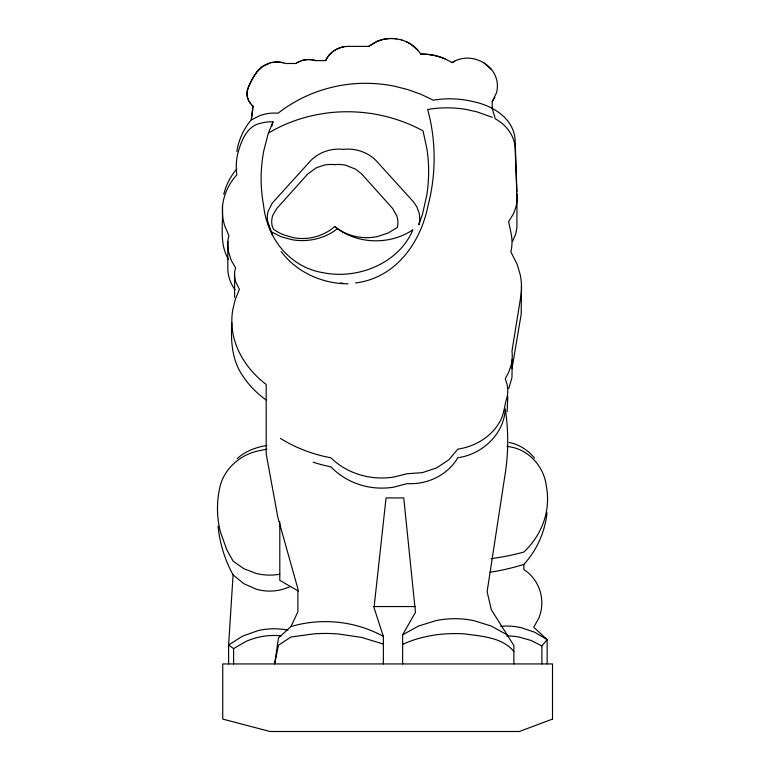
<?xml version="1.0" encoding="UTF-8"?>
<svg xmlns="http://www.w3.org/2000/svg" width="770" height="770" viewBox="0 0 770 770"><rect width="100%" height="100%" fill="white"/><g stroke="black" fill="none" stroke-linecap="round" stroke-linejoin="round"><path stroke-width="1.16" d="M218.064 526.218C219.739 543.225 224.83 559.896 233.089 574.872L228.603 645.01L228.603 663.933M252.916 106.164L251.213 119.87C243.695 128.917 238.546 139.967 236.862 151.632M547.037 512.81C544.958 531.887 536.882 550.3 523.821 564.42A228.738 228.738 0 0 1 490.038 572.245M511.992 368.561L521.184 314.304L521.482 285.843M507.141 411.69L507.786 396.281M271.877 126.03L273.003 121.833A39.222 39.203 56.1 0 0 260.895 123.2C246.4 125.953 240.914 141.873 237.564 154.443A59.107 59.107 0 0 0 236.842 174.809C229.412 182.952 224.282 193.231 222.799 204.194A50.079 50.079 0 0 0 223.281 220.239L224.59 225.485L228.854 235.553A38.25 38.25 0 0 0 228.613 252.223L231.231 260.289L235.562 267.787L235.091 269.644A25.497 24.938 -2.9 0 0 235.341 280.944L239.412 289.366L235.225 299.588L232.684 310.204A69.04 69.04 0 0 0 232.684 331.841C236.092 353.035 249.307 371.66 266.208 384.451L266.208 453.992L277.874 517.469L297.884 588.723L297.884 611.707L290.973 626.52L278.49 637.926L274.659 663.933L278.49 645.202L290.973 636.992L314.41 633.806A170.844 170.844 0 0 1 338.348 633.96L361.688 637.435L383.364 644.076M223.781 194.329C225.995 184.964 230.567 176.253 236.842 168.977M273.003 121.833L268.326 133.172L263.783 150.853A145.674 144.75 90 0 0 263.513 204.974C266.94 238.248 289.674 267.585 323.852 272.83C357.992 279.577 398.947 263.321 412.884 229.806C389.784 245.418 356.231 244.513 334.719 226.467C327.943 232.607 319.319 236.438 310.339 237.901A52.081 51.677 90 0 1 293.466 237.718L282.811 234.552L277.922 232.117L273.446 229.171L272.195 226.053A19.154 19 -90 0 1 272.801 215.234L276.853 208.429L307.779 173.953L316.316 167.812L323.929 165.184A34.159 33.899 90 0 1 334.719 164.665A34.159 33.899 -90 0 1 345.509 165.184L355.461 169.082L361.659 173.953L392.584 208.429L396.82 215.85A20.675 20.511 -90 0 1 397.233 227.545L387.849 233.175L377.117 236.621A53.785 53.361 90 0 1 360.004 237.247C350.802 236.024 341.89 232.415 334.719 226.467M247.911 88.358L247.42 89.917A15.333 15.285 90 0 0 247.497 97.944L248.922 100.986M280.424 438.39C295.815 448.025 313.092 454.512 330.936 457.803C342.13 468.959 357.29 475.619 372.901 477.487A77.501 77.501 0 0 0 393.74 477.073L407.109 473.723L422.374 472.655L436.657 467.891L448.804 459.834L457.813 449.141C473.974 446.754 489.518 438.024 498.392 424.068C504.206 415.973 504.157 405.934 507.141 396.858A29.578 29.578 0 0 0 507.141 384.654L505.255 378.744L508.768 372.218L511.097 365.307A40.954 40.954 0 0 0 512.002 350.966L520.712 296.902A62.996 59.8 3.4 0 0 521.482 286.094A62.611 62.255 -13.7 0 0 520.289 274.977L517.103 264.149L510.876 251.934A43.774 43.774 0 0 0 510.876 232.28L508.614 221.539L513.523 213.742L515.833 207.38A35.083 35.083 0 0 0 516.92 196.34L515.072 146.146C513.609 134.432 505.534 124.317 495.283 118.821L492.242 108.455L492.242 101.553L496.534 92.718A25.497 25.41 -90 0 0 496.246 78.299C492.55 66.701 481.009 58.895 469.074 58.173A27.787 27.682 -90 0 0 454.695 61.109L452.144 62.601L444.973 58.847A59.107 58.905 -90 0 0 420.786 54.121C416.474 47.182 409.399 42.254 401.613 39.963M508.768 388.532L511.963 377.579L512.262 359.446M325.614 60.628C329.088 52.514 337.481 47.163 346.163 46.498M512.483 241.511L515.833 233.628L516.911 227.419L516.988 193.982M402.633 663.933L402.633 634.788L415.463 612.352L403.74 497.93L386.049 497.93L374.028 607.713L383.364 636.357L383.364 663.933M492.242 101.553L494.812 97.309M541.878 663.933L541.878 645.924L547.143 639.601L533.745 627.232L539.048 617.723L540.694 612.468A41.166 41.166 0 0 0 541.214 595.942C539.337 585.248 533.071 575.344 523.821 569.55L523.821 564.42M237.15 458.66C245.351 451.133 256.073 447.197 266.921 445.445M337.375 228.642C329.868 234.821 320.561 238.488 310.993 239.942A62.543 62.052 90 0 1 292.706 239.845L281.137 236.794L270.944 231.577M368.618 46.383L377.021 41.349L381.737 39.742A37.393 37.268 -90 0 1 396.714 38.895L401.69 39.963M233.608 663.933L233.608 648.6L246.034 641.42A69.098 69.098 0 0 1 281.329 635.847M295.661 63.496L300.358 61.109M452.183 62.601L454.695 61.119M402.633 634.788L418.611 625.991L436.301 620.543A94.277 94.277 0 0 1 473.435 620.543L491.125 625.991L507.103 634.788M268.326 133.172C287.364 121.65 309.02 114.894 331.11 112.555A165.107 164.068 -90 0 1 372.266 113.681C389.995 116.559 407.253 122.257 423.038 130.871L426.955 149.111A148.985 148.042 90 0 1 426.744 195.339L422.653 213.55L418.899 224.715A24.678 24.524 -90 0 0 418.995 212.587L416.811 206.812L413.278 201.644L375.933 160.458C370.639 155.145 363.748 151.546 356.423 149.986A41.58 41.32 90 0 0 343.391 149.37A41.58 41.32 90 0 0 330.359 149.986C323.044 151.546 316.152 155.145 310.859 160.458L272.272 203.126L268.056 211.567A22.619 22.474 90 0 0 267.893 222.684L270.896 231.375M297.095 62.582L301.994 60.541A23.398 23.312 -90 0 1 315.7 60.628M402.633 644.346C421.816 635.596 443.26 632.594 464.204 633.845C481.192 636.29 502.415 637.117 513.869 651.574M289.578 586.884L283.158 589.204A48.654 48.654 0 0 1 256.323 589.214L243.821 583.679L233.089 574.872M269.808 63.092L262.608 66.49L257.036 71.88A68.434 68.164 90 0 0 248.113 88.358L247.632 89.917A15.333 15.275 90 0 0 247.719 97.944L248.238 99.494M290.973 626.52L298.664 624.537A122.863 122.863 0 0 1 346.24 623.411C359.215 625.692 371.804 630.053 383.364 636.357M343.747 46.826C336.018 48.221 328.886 53.332 325.758 60.628L315.546 60.628A23.408 23.331 -90 0 0 301.821 60.541M355.576 282.946C395.385 278.114 420.641 242.906 427.976 205.811A186.927 185.743 90 0 0 430.238 120.024L427.725 109.475A114.797 114.422 -81.3 0 1 466.216 109.465L476.919 111.843L492.242 117.309M346.038 46.498L348.608 46.383M348.483 46.383L368.724 46.383L377.117 41.349L381.833 39.742A37.374 37.22 90 0 1 396.791 38.895M285.603 63.496L295.834 63.496M348.079 283.803C322.505 283.851 296.469 272.272 281.137 251.463M373.334 606.548L415.367 606.548M340.571 282.946L342.717 283.187M509.153 442.442C519.163 444.434 528.239 450.2 534.582 458.15M285.776 63.496L283.014 62.745A26.632 26.546 -90 0 0 272.243 62.476M406.281 41.686L410.622 44.015L417.956 50.291M541.878 645.924L530.982 640.447L519.086 637.059A67.799 67.799 0 0 0 506.689 635.924M298.413 591.081L279.799 580.378L279.799 521.781M233.608 648.6L228.603 645.01L242.56 636.135L257.96 630.64A71.061 71.061 0 0 1 287.98 630.149M266.208 400.025C256.988 393.46 248.854 385.298 242.704 375.77C231.982 360.399 230.673 341.014 231.828 322.88M483.993 62.89L491.606 69.608M251.665 105.018L253.118 106.164L251.424 119.87L259.634 115.702A42.918 42.754 -90 0 1 278.095 113.219C295.998 99.157 317.346 89.811 339.695 85.624A146.724 146.146 -90 0 1 394.789 86.259L408.139 89.676L421.036 94.335L433.327 100.196A99.763 99.378 90 0 1 473.444 101.688C492.367 105.567 512.887 117.791 515.072 138.802L516.92 191.634M251.877 105.018L249.547 102.42M250.75 103.767L248.71 100.986M235.023 289.636C230.384 283.418 227.699 275.708 227.814 267.922L227.814 241.674M228.372 259.163C218.747 242.974 223.512 223.242 222.386 205.542M267.893 222.684L272.445 234.898M547.143 663.933L547.143 639.601L534.611 632.189L520.934 627.627A66.547 66.547 0 0 0 500.721 626.347M513.869 663.933L513.869 645.549L491.27 609.638L487.131 591.639L505.255 473.271A212.53 212.53 0 0 0 505.255 408.918C504.186 434.126 482.097 454.454 457.813 457.746C450.306 470.643 436.879 479.489 422.374 482.492A58.751 58.751 0 0 1 407.109 483.618L393.74 487.15A73.573 73.573 0 0 1 366.048 486.409C352.785 483.435 340.34 476.726 330.936 466.861A145.905 145.905 0 0 1 313.13 462.154M234.609 274.64L234.609 297.345M266.901 449.208A676.589 676.589 0 0 0 258.922 450.797C240.442 454.387 223.964 468.699 219.835 487.362A95.624 95.624 0 0 0 220.316 531.627L226.794 549.761L233.089 561.099L243.821 568.703L256.323 573.486A55.969 55.969 0 0 0 279.847 574.199M506.853 446.321A676.589 676.589 0 0 1 509.153 446.706C528.769 449.449 543.976 466.543 546.334 485.957A69.656 69.656 0 0 1 545.786 514.581C542.436 528.932 534.572 542.032 523.821 552.071A261.819 261.819 0 0 1 491.183 558.674M283.196 62.745A26.623 26.517 -90 0 0 272.436 62.476C266.295 63.486 260.549 66.855 256.833 71.88A68.424 68.203 -90 0 0 247.901 88.358M420.844 54.121A59.078 58.847 90 0 1 444.973 58.838M552.504 719.084L519.384 731.5L270.049 731.5L222.742 719.084L222.742 663.933L552.504 663.933L552.504 719.084"/></g></svg>
